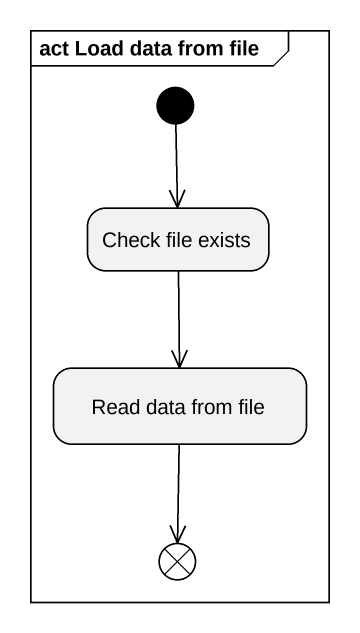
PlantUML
@startuml
mainframe act Load data from file
hide empty description
state "Check file exists" as Check_file_exists
state "Read data from file" as Read_data_from_file
state flowfinal1 <<end>>
[*] --> Check_file_exists
Check_file_exists --> Read_data_from_file
Read_data_from_file --> flowfinal1
@enduml
